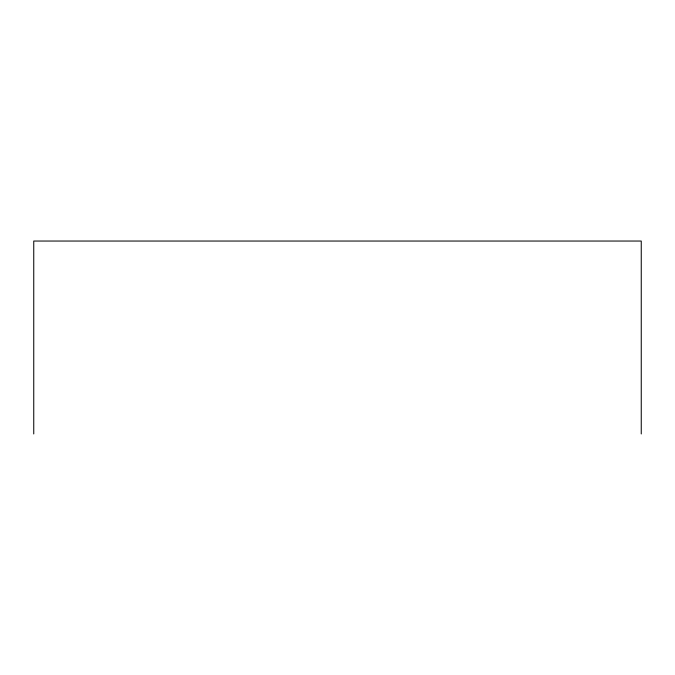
<?xml version="1.0" encoding="UTF-8"?>
<svg xmlns="http://www.w3.org/2000/svg" width="675" height="675" viewBox="0 0 675 675"><rect width="100%" height="100%" fill="white"/><g stroke="black" fill="none" stroke-linecap="round" stroke-linejoin="round"><path stroke-width="1.01" d="M641.25 433.958L641.25 241.043L33.75 241.043L33.75 433.958"/></g></svg>
